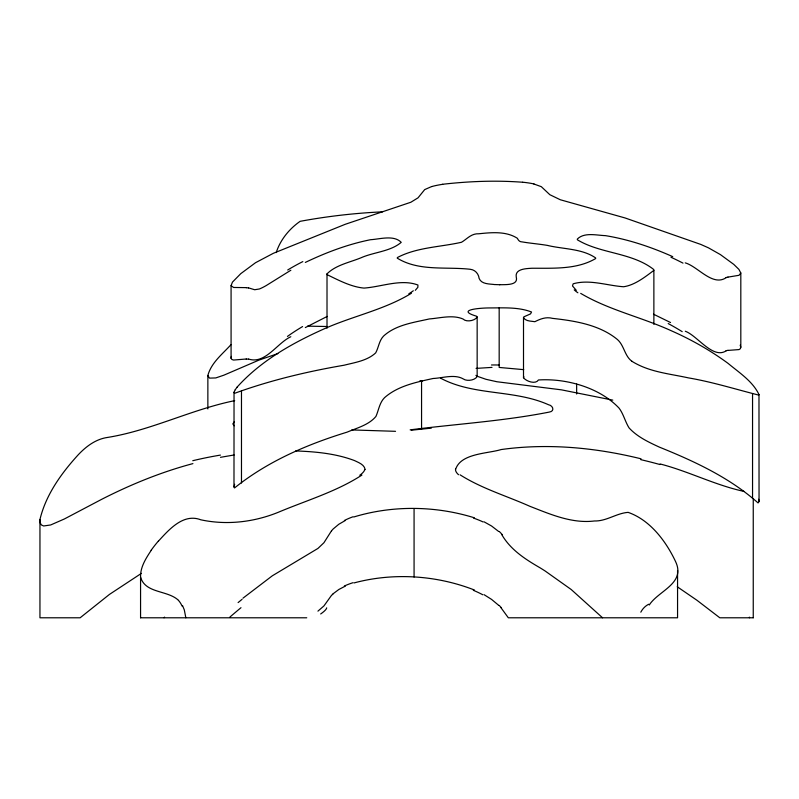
<?xml version="1.0" encoding="UTF-8"?>
<svg xmlns="http://www.w3.org/2000/svg" width="799" height="799" viewBox="0 0 799 799"><rect width="100%" height="100%" fill="white"/><g stroke="black" fill="none" stroke-linecap="round" stroke-linejoin="round"><path stroke-width="1.2" d="M207.86 408.938L207.87 375.49C211.176 362.786 222.472 354.087 230.941 344.709M233.987 486.811L234.037 392.219L235.136 389.842M327.011 328.199L327.011 273.857C335.93 264.958 349.592 262.471 360.968 257.807C373.872 252.055 390.431 251.585 401.228 242.347C393.847 234.736 380.014 239.151 370.546 239.71C347.905 244.254 326.112 252.454 305.328 262.432M234.626 484.264L234.037 487.41L234.566 487.929C267.415 461.502 306.836 444.494 347.046 432.159C356.943 427.984 368.818 424.978 375.929 416.439C378.726 410.157 379.445 402.806 384.509 397.702C397.772 385.917 416.249 382.202 433.118 378.486C442.736 378.057 454.581 373.872 463.34 378.966C466.726 381.493 474.946 380.444 477.153 376.529L477.153 317.043A48.609 6.152 -3.1 0 0 476.424 316.164C454.791 309.702 481.258 307.945 489.208 307.935C503.32 307.955 518.301 306.866 531.535 312.01L530.546 313.887L524.004 316.774A48.529 6.132 4.7 0 0 523.505 317.652L523.505 377.767C526.361 381.443 535.64 384.629 538.456 379.974C566.251 378.177 599.679 387.505 619.135 408.219C623.6 414.192 625.148 421.692 629.083 427.924C637.232 436.833 648.618 442.167 659.435 447.15C694.551 461.333 729.567 477.602 758.071 502.931L759.05 501.562L758.98 394.546C752.698 381.263 739.105 372.594 728.069 363.375C710.301 350.322 691.015 339.415 670.84 330.556C641.247 317.083 608.828 310.042 580.703 293.383M753.247 617.787L753.247 498.616M460.064 474.816C481.687 488.559 506.626 495.919 529.907 506.316C550.421 514.286 571.884 523.754 594.446 520.978C606.461 521.328 616.568 513.168 628.144 512.369C650.056 520.009 665.957 541.133 675.554 561.527C685.991 583.49 658.506 590.611 649.277 604.983M246.342 358.991L233.598 360.049L231.91 359.5L231.081 358.322L231.36 356.384M231.081 358.322L231.081 285.662L232.459 282.127L240.779 273.648L255.54 262.701L273.348 253.303L345.248 224.289L410.836 202.257L418.047 197.822L424.698 189.593L431.64 186.557M141.403 573.372L109.433 594.426L80.13 617.787L39.95 617.787L39.96 519.5C45.803 494.931 61.183 473.497 77.992 455.05C85.922 446.541 95.83 439.031 107.655 437.423C151.351 430.331 191.341 409.478 234.676 400.659M533.832 183.97L541.313 186.676L549.842 194.706L560.319 199.76L625.068 217.957L700.793 244.424L708.463 247.84L720.438 254.621L733.752 264.369L738.905 269.383L740.813 273.008L740.813 347.275L740.343 348.704L739.035 349.582L728.059 350.401M740.813 273.008L739.025 275.295L728.059 277.103M276.214 252.564C280.349 239.8 289.188 228.963 300.114 221.333A603.265 603.265 0 0 1 382.541 211.845M672.738 256.649C651.265 247.071 628.723 239.46 605.482 235.645C596.563 235.355 584.369 232.04 577.327 239.051L577.357 239.78C600.399 253.832 631.959 252.364 653.752 269.523L653.872 270.382C645.153 276.933 634.716 285.203 623.58 286.751C606.9 285.583 589.642 279.101 573.173 283.805L572.484 285.932L576.309 290.347M758.98 394.546L758.69 395.076C735.689 389.293 712.139 381.892 688.378 377.877C671.11 374.062 652.983 372.404 637.043 364.194A8.729 0.929 26.2 0 1 631.929 361.268M151.301 550.201C146.027 558.211 140.215 567.11 140.564 577.098L140.564 617.787M331.465 530.866L323.935 542.731L317.942 548.434L272.309 575.809L242.966 598.181M237.123 387.116C260.244 361.328 291.156 343.75 322.426 329.637C351.57 316.264 383.929 310.122 411.445 293.243M158.382 541.193C168.859 529.777 183.311 513.018 200.799 519.799C226.706 525.372 253.872 522.196 278.332 512.269C306.347 500.444 336.289 491.725 361.917 475.085M331.465 595.415L323.935 605.932L317.942 611.135M234.317 421.782L232.849 423.899L234.127 425.797M415.3 290.327L417.867 287.3L417.917 285.013C400.958 278.641 381.562 286.861 363.974 288.089C351.141 286.931 338.496 280.169 327.091 274.656L327.011 273.857M333.153 593.737L338.836 589.482L345.318 586.126M290.816 336.739C277.093 343.041 265.218 364.554 248.589 359.051M290.856 270.242L266.227 285.563A9.758 1.149 -30 0 1 259.335 288.988L254.671 289.747L248.589 287.89M305.328 327.58L327.25 316.404M345.198 520.568L338.776 524.284L333.153 528.988A134.632 29.893 -13.4 0 0 331.565 530.856M477.153 317.043C474.906 320.888 466.177 322.367 463.07 319.031C452.703 314.516 440.189 318.122 429.263 318.951C413.592 322.536 395.765 324.813 383.52 336.119C379.056 340.744 378.666 347.445 375.7 352.858C367.35 360.719 354.886 362.496 344.119 365.213C306.906 371.595 269.852 380.444 234.516 393.338L234.037 392.219M726.171 277.653C712.668 286.871 698.076 266.616 685.252 262.861M726.171 350.811C712.938 359.55 697.477 335.68 685.292 331.245M353.767 516.993C392.639 505.128 435.635 505.717 474.376 517.802M277.882 353.597L258.966 360.099L223.85 375.19L215.78 377.937L209.448 378.117L207.87 375.49M353.997 582.94C393.358 572.374 436.524 575.21 474.426 590.012M192.919 463.61C161.218 472.039 130.716 484.494 101.533 499.395L64.369 518.98L50.677 524.963L43.665 525.972L41.448 524.993L40.18 522.876L39.96 519.5M220.474 457.328L234.117 454.981M442.586 184.279C469.113 181.263 495.949 180.224 522.586 182.242M476.084 368.399L491.994 367.39M410.167 429.852C456.459 423.979 503.38 421.133 549.153 412.104C555.045 411.425 553.218 405.542 548.434 404.703C514.246 389.383 473.597 395.954 440.569 378.147M499.625 284.764C504.668 284.414 518.711 285.912 516.254 277.013C514.726 268.774 526.421 268.594 531.834 268.254C553.258 268.114 576.648 269.712 595.654 258.566L595.664 257.947C582.032 248.489 563.145 249.238 547.325 245.383C538.965 243.975 530.486 243.345 522.127 241.897C519.67 241.927 518.291 240.359 517.422 238.332C506.256 231.031 491.545 232.439 478.821 233.777C471.23 233.348 466.916 239.131 461.492 242.267C440.169 247.111 416.808 247.261 397.383 257.548L397.253 258.157C418.876 271.53 445.892 266.536 470.172 269.273C475.095 269.752 478.591 273.717 479.14 278.461C481.527 284.434 489.687 283.835 494.911 284.594M140.514 617.787L306.746 617.787M753.237 617.787L719.809 617.787L696.948 600.269L677.222 586.746M246.342 287.63L233.598 287.47L231.081 285.662M351.8 429.932L395.535 431.32M295.68 450.936C315.545 451.645 335.8 453.502 354.526 460.584C358.521 462.541 364.354 464.529 365.163 469.562M326.751 326.501L307.555 326.152M743.999 491.395C715.195 485.213 688.638 471.3 660.094 463.959M523.725 369.647L499.175 367.44L499.175 307.825M612.793 400.129L561.427 389.842L496.878 381.742L485.982 379.305L478.012 376.539M641.038 458.796C595.475 447.59 547.784 443.026 501.143 449.557C487.809 453.662 460.873 453.263 455.71 469.153M420.054 380.544L422.371 381.303M653.502 314.197L670.541 322.536M484.064 521.817L491.605 526.032L498.586 531.425M475.904 375.37L476.414 375.65A48.609 6.152 -3.2 0 1 477.153 376.529M484.064 594.676L491.585 599.41L498.586 605.243M631.879 361.248C624.568 355.974 624.209 345.458 617.447 339.545C599.62 324.803 575.04 320.858 552.638 318.382C545.697 316.524 539.954 319.191 534.851 321.697C531.095 321.018 525.662 321.408 523.505 317.652M178.497 600.339C167.56 589.962 145.328 593.687 140.564 577.098M602.546 617.787L571.225 589.532L545.148 571.005A129.128 23.91 36.2 0 0 540.314 567.959C525.502 559.4 510.731 549.952 501.912 534.851M501.043 607.799L508.324 617.787L677.562 617.787L677.562 570.486M182.512 605.532L184.309 609.887L185.837 617.787M749.362 617.138L749.592 617.787M740.194 345.178L740.813 347.275M758.641 499.255L759.05 501.562M576.648 384.069L576.648 394.017M752.548 393.687L752.548 498.406M653.872 270.382L653.872 324.374M421.562 381.083L421.562 429.373M414.072 508.583L414.072 577.058M241.478 391.16L241.478 483.005M235.256 389.752A17.448 2.587 -43.6 0 1 237.263 387.026M413.313 290.756A185.748 21.633 -14.1 0 1 408.828 293.782M287.7 269.992A87.94 26.437 -20.5 0 1 302.831 261.593M246.212 287.72A272.03 36.265 -32.9 0 1 248.479 287.96M431.79 186.557A26.876 3.945 -5.2 0 1 442.696 184.309M522.696 182.212A26.517 3.995 2.5 0 1 533.972 183.96M726.091 277.613A281.178 37.014 30.2 0 1 727.949 277.033M670.98 257.258A84.384 21.963 19.9 0 1 682.985 263.121M577.877 292.774A185.907 21.583 14.2 0 1 574.221 289.867M491.455 364.983A75.665 30.322 1.4 0 1 499.255 365.023M287.45 336.419A93.823 32.529 -23.4 0 1 302.581 326.571M246.202 359.111A252.654 34.097 -38.7 0 1 248.479 359.151M726.101 350.761A261.523 34.846 36.3 0 1 727.959 350.322M668.214 323.565A91.406 27.585 23.5 0 1 682.206 331.675M523.505 377.767A48.369 6.122 6.4 0 1 523.994 376.888M499.655 284.704A13.653 1.238 0.8 0 1 495.16 284.544M640.748 459.645A1508.802 830.501 -68.7 0 1 659.894 464.519M458.526 474.706A82.497 17.478 7.7 0 1 455.55 469.133M640.818 612.184A396.504 83.765 49.4 0 1 648.668 604.264M499.305 531.535A138.547 32.29 14.4 0 1 502.491 534.95M473.497 518.072A58.776 17.628 8.8 0 1 483.105 521.957M344.389 520.489A55.331 16.13 -6.8 0 1 352.938 516.803M238.112 602.586A55.98 1.578 -39.7 0 1 242.057 599.33M229.912 617.048A100.654 8.869 -40 0 1 240.978 607.689M178.447 600.389A399.29 84.504 -47.6 0 1 182.022 606.041M151.171 550.251A61.143 18.427 -39.5 0 1 158.262 541.223M364.773 469.612A82.257 17.009 -9.1 0 1 359.78 475.245M192.769 460.703A1085.491 630.96 -87.3 0 1 220.424 455.1M431.33 428.134A98.806 1.179 -5.5 0 1 411.325 430.202M499.115 605.382A132.444 27.625 20 0 1 501.502 607.929M473.298 590.281A61.084 18.017 12.8 0 1 482.826 594.786M344.349 586.017A54.322 15.021 -5.2 0 1 352.988 582.701M331.575 595.395A132.544 25.898 -12.8 0 1 333.283 593.717M326.681 607.849A47.63 7.59 -21.4 0 1 320.679 613.962M164.015 617.767A38.062 12.325 -43.9 0 1 164.574 617.108"/></g></svg>
